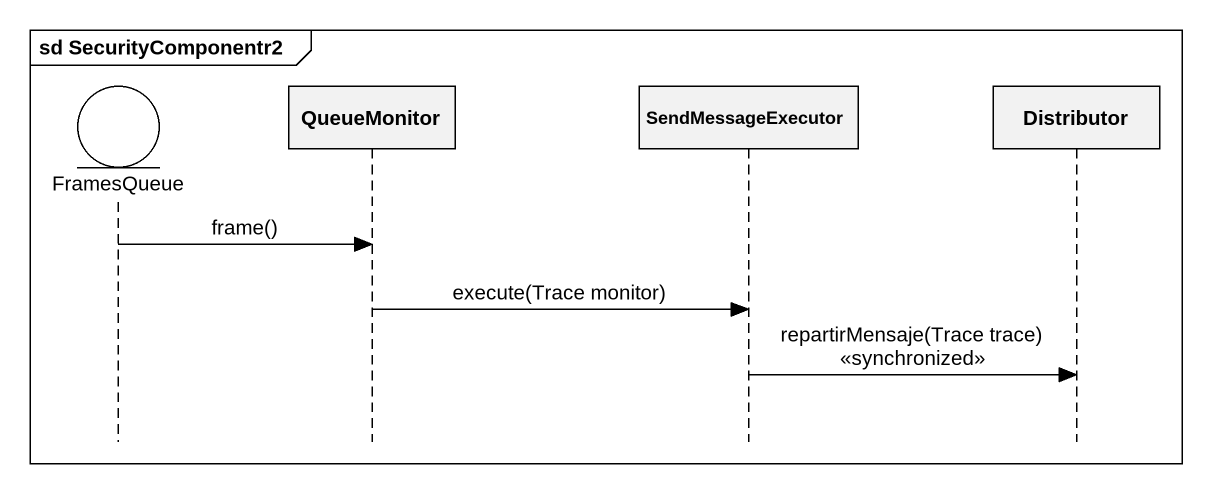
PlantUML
@startuml
mainframe sd SecurityComponentr2
hide footbox
entity FramesQueue
participant QueueMonitor
participant SendMessageExecutor
participant Distributor

FramesQueue -> QueueMonitor : frame()
QueueMonitor -> SendMessageExecutor : execute(Trace monitor)
SendMessageExecutor -> Distributor : repartirMensaje(Trace trace) <<synchronized>>
@enduml
